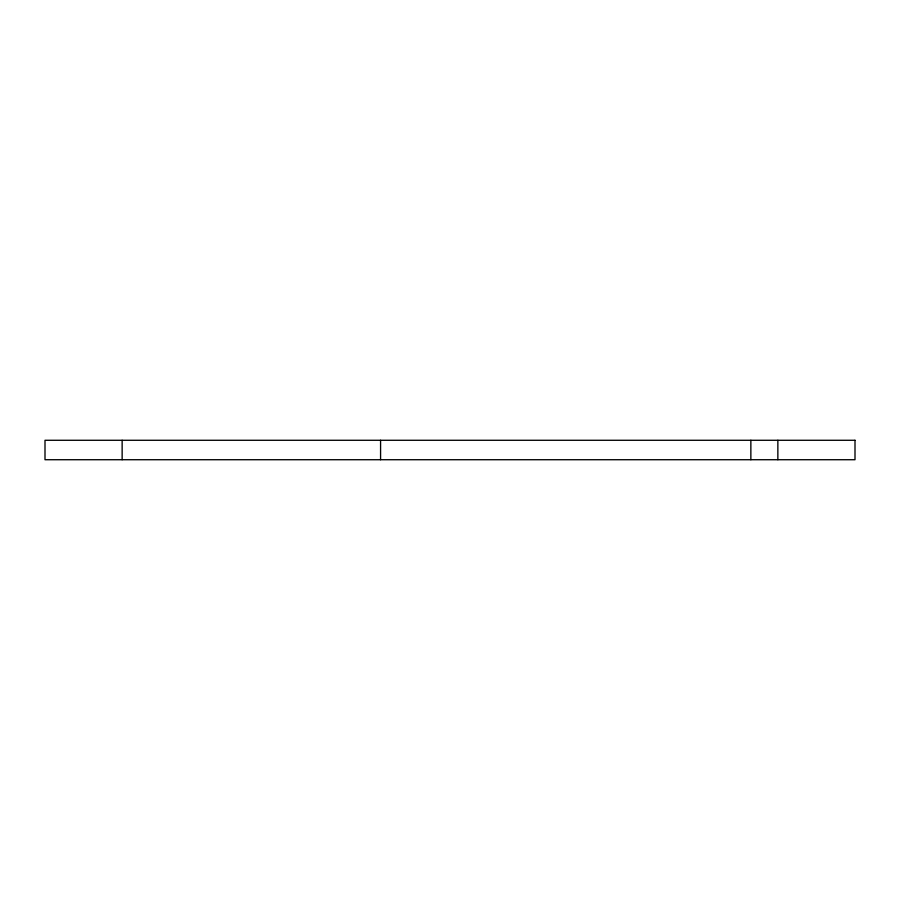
<?xml version="1.0" encoding="UTF-8"?>
<svg xmlns="http://www.w3.org/2000/svg" width="900" height="900" viewBox="0 0 900 900"><rect width="100%" height="100%" fill="white"/><g stroke="black" fill="none" stroke-linecap="round" stroke-linejoin="round"><path stroke-width="1.35" d="M777.859 440.28L777.859 459.72M750.859 440.28L750.859 459.72M380.576 440.28L380.576 459.72M122.141 440.28L122.141 459.72M855 440.28L45 440.28L45 459.72L855 459.72L855 440.28"/></g></svg>
